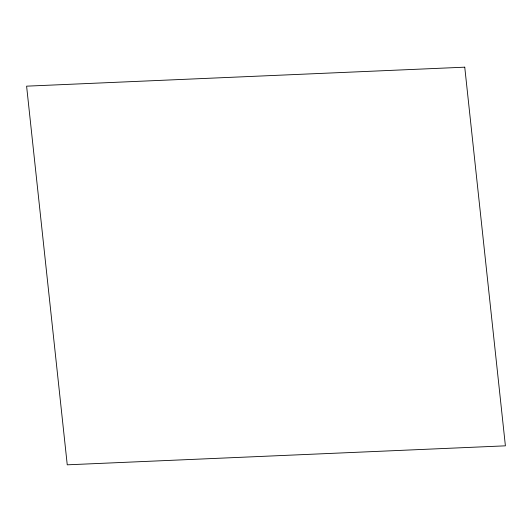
<?xml version="1.0" encoding="UTF-8"?>
<svg xmlns="http://www.w3.org/2000/svg" width="532" height="532" viewBox="0 0 532 532"><rect width="100%" height="100%" fill="white"/><g stroke="black" fill="none" stroke-linecap="round" stroke-linejoin="round"><path stroke-width="0.8" d="M464.749 67.178L26.6 86.164L67.251 464.822L505.4 445.836L464.749 67.178"/></g></svg>
